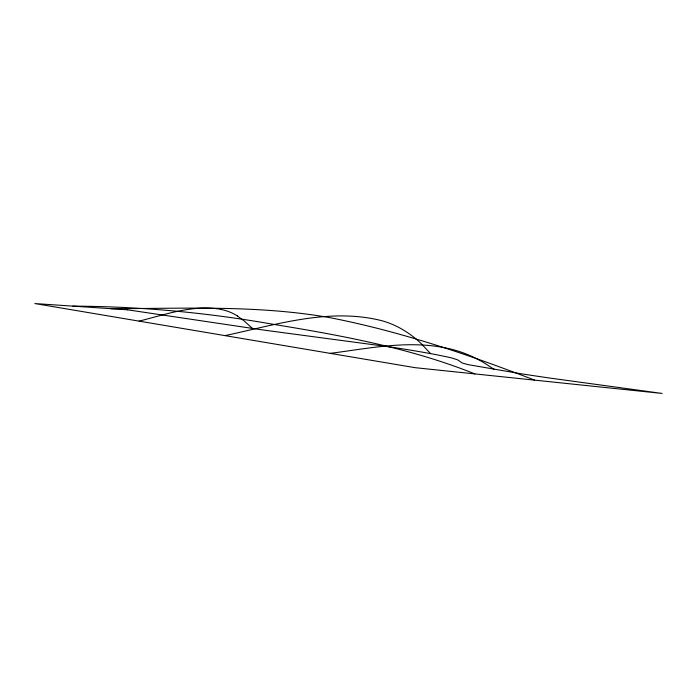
<?xml version="1.0" encoding="UTF-8"?>
<svg xmlns="http://www.w3.org/2000/svg" width="697" height="697" viewBox="0 0 697 697"><rect width="100%" height="100%" fill="white"/><g stroke="black" fill="none" stroke-linecap="round" stroke-linejoin="round"><path stroke-width="1.05" d="M139.112 321.143C164.84 314.643 191.161 305.181 218.065 308.884A244.969 122.942 -80.3 0 1 220.679 309.346M224.974 335.614C276.308 324.697 329.655 307.394 382.217 320.803A211.139 133.022 -79.7 0 1 422.094 344.457M330.204 353.362C369.253 348.395 409.313 339.657 448.467 348.561M110.919 308.693C183.903 308.588 257.655 304.911 329.864 317.658C400.043 331.31 468.096 354.433 534.677 380.144M72.889 306.131C139.627 306.427 206.286 312.509 272.004 324.096C340.772 335.344 409.923 347.838 474.892 373.906M237.45 316.029L244.133 320.916L252.575 328.548M494.269 369.497L485.461 363.686A233.277 165.259 -79.2 0 0 448.476 348.526M422.051 344.545L430.589 353.623M220.679 309.381A184.121 92.387 -80.3 0 1 237.468 315.968M127.638 309.825L34.85 303.561L415.107 367.676L662.15 393.439L548.896 377.931A162.95 7.388 8.2 0 1 537.814 376.293L530.478 375.195A177.038 8.033 8.2 0 1 519.57 373.522L467.818 364.583L462.076 362.954L457.833 359.948L452.501 358.18A74.535 3.38 8.2 0 0 447.657 357.021L436.522 354.738A84.877 3.851 8.2 0 0 412.772 350.513L402.483 348.84A79.841 3.624 8.2 0 0 391.731 347.167L273.66 331.406A155.501 7.057 8.2 0 1 262.795 329.951L127.638 309.825"/></g></svg>
